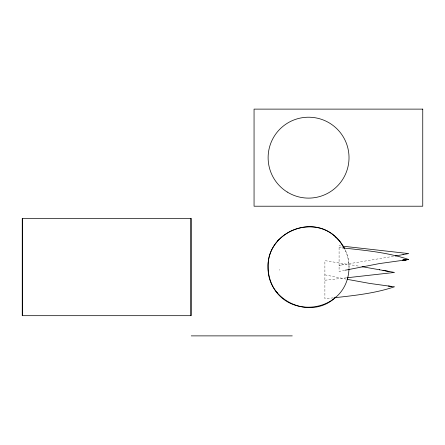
<?xml version="1.0" encoding="UTF-8"?>
<svg xmlns="http://www.w3.org/2000/svg" width="445" height="445" viewBox="0 0 445 445"><rect width="100%" height="100%" fill="white"/><g stroke="black" fill="none" stroke-linecap="round" stroke-linejoin="round"><path stroke-width="0.33" stroke-dasharray="2.23 1.67" d="M349.014 268.229C349.186 261.61 347.712 254.957 344.747 249.033M344.691 270.321L339.084 271.439L339.084 245.779L342.316 246.13M393.463 256.314L339.084 265.404L343.69 264.68M346.527 277.825L324.895 280.25M333.194 297.866L324.895 298.728L324.895 260.631L360.25 266.366M339.084 247.554L341.849 247.843M324.895 274.843L346.077 279.098M345.131 249.84C347.673 255.23 349.008 261.176 349.014 267.139M279.488 269.453L279.488 270.237"/><path stroke-width="0.67" d="M348.975 268.886C347.033 315.6 279.154 321.557 269.075 275.906C258.884 230.282 322.903 206.947 344.441 248.449M347.272 278.882L347.628 277.608M335.73 237.163C311.422 213.316 266.783 233.124 268.124 267.139C266.783 301.154 311.428 320.956 335.73 297.115M277.307 241.474L278.603 239.966M345.314 270.193L379.312 263.601L408.694 259.496C387.373 252.304 364.761 250.351 342.539 247.915M395.199 255.997L403.198 254.557M403.014 254.59L408.694 253.583L342.95 246.202M408.694 259.496L402.486 260.23L408.694 259.496L402.491 260.23L405.523 259.869M347.156 277.752L394.504 272.435L388.83 271.433M334.573 297.727C354.743 295.474 375.18 293.333 394.504 286.786L388.296 286.052M191.25 335.88L292.265 335.88M391.327 286.413L369.673 283.426L347.322 279.349M361.969 266.661L389.013 271.467L382.984 270.376M379.274 269.703L379.702 269.781M335.73 237.163L339.835 241.474M339.83 241.474L344.241 248.065M276.089 291.236L277.307 292.804M190.944 218.59L190.944 315.683M22.361 218.59L22.361 315.683M422.75 109.12L254.056 109.12L254.056 206.213L422.75 206.213L422.75 109.12M191.055 218.59L22.25 218.59L22.25 315.683L191.055 315.683L191.055 218.59M287.253 192.045A40.456 40.456 0 0 0 349.002 158.937A40.456 40.456 0 0 0 289.456 122.013A40.456 40.456 0 0 0 287.253 192.045"/></g></svg>
